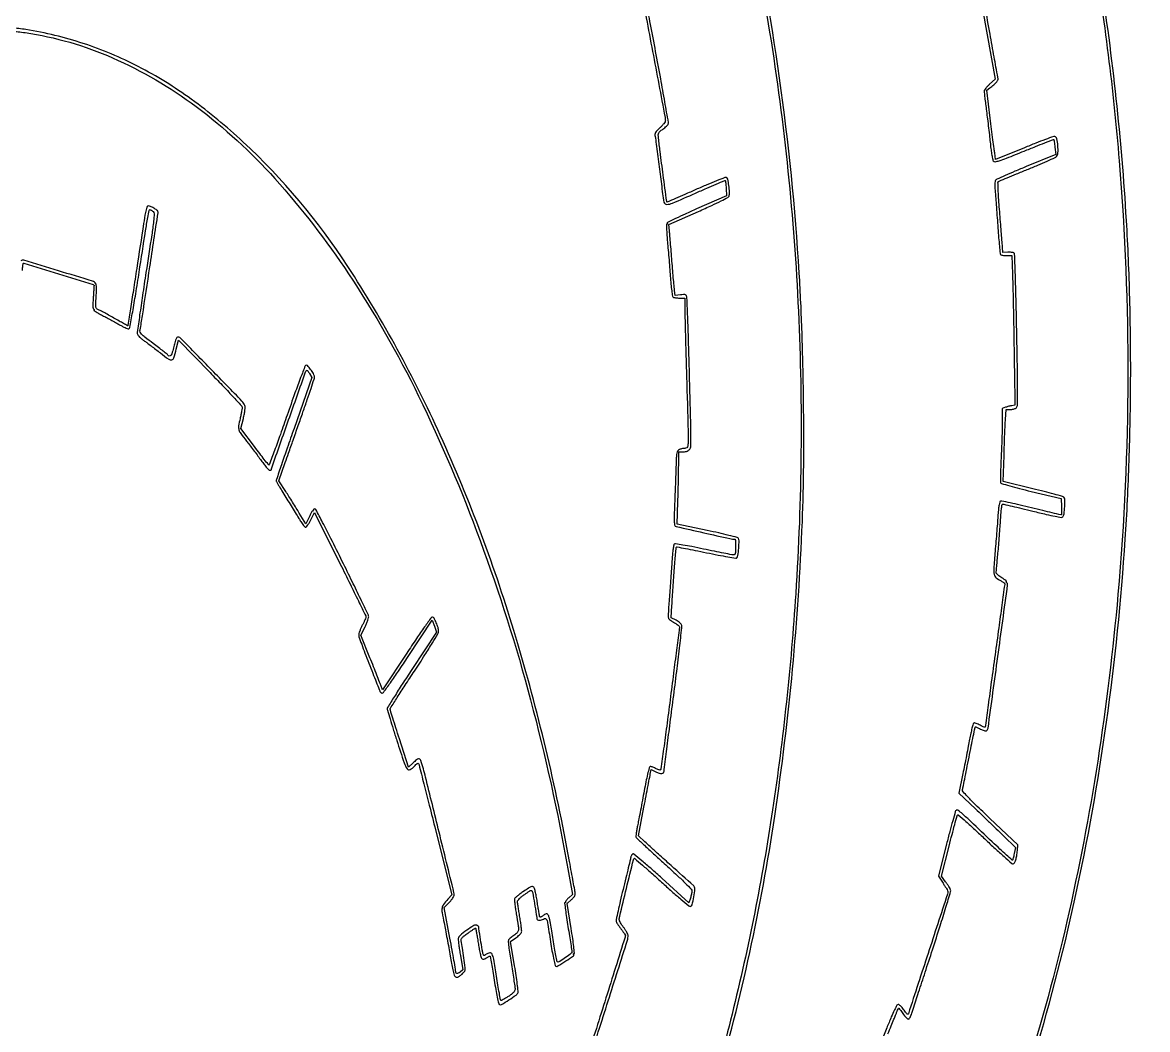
# Model space of a CAD drawing. Extents: x 0 to 4048, y 0 to 4048.
# Drawn here: x 2646 to 3574, y 2400 to 3231 of the extents above; entities that cross this region are included whole.
import ezdxf

# ---------------------------------------------------------------- set-up
doc = ezdxf.new("R2010")
doc.units = 0

msp = doc.modelspace()

# ---------------------------------------------------------------- linework, layer by layer
for points in [[(3155.006426, 3262.940388, -0.000021), (3165.45973, 3207.564597, -0.000063), (3175.732, 3153.097556, -0.046604), (3176, 3150.228495, -0.144215), (3175.741071, 3149.349442, -0.022223), (3174.676436, 3147.849768, -0.023253), (3173.219506, 3146.14883, -0.018325), (3171.494249, 3144.444243, 0.013868), (3169.067208, 3142.088655, 0.064466), (3167.897802, 3140.53058, 0.103603), (3167.444719, 3139.109435, 0.069983), (3167.508846, 3137.403757, -0.011275), (3168.486943, 3131.134493, -0.000897), (3170.671053, 3114.483235, -0.00108), (3172.766554, 3098.002477, -0.007909), (3173.62751, 3090.097994, 0.041635), (3174.864386, 3083.138811, 0.345134), (3177.258217, 3081.330273, 0.097483), (3181.951156, 3082.340387, 0.002793), (3200.803552, 3090.577837, -0.001885), (3210.114983, 3094.666561, -0.00311), (3218.018121, 3098.043128, -0.000414), (3225.041289, 3100.985378, -0.30997), (3225.407309, 3100.909174, -0.159267), (3225.575046, 3100.560595, -0.00432), (3225.787254, 3098.857695, -0.008551), (3225.987195, 3096.828891, -0.005708), (3226.149816, 3094.5), (3226.5, 3088.5), (3201.80242, 3077.569691, 0.003313), (3192.368156, 3073.319429, 0.005563), (3184.508567, 3069.609376, 0.001254), (3177.751382, 3066.306319, 0.442739), (3177.611437, 3065.819691, -0.080641), (3177.741181, 3065.506409, -0.158962), (3177.718928, 3065.240784, -0.183698), (3177.550561, 3065.064423, -0.111772), (3177.265973, 3065, 0.417653), (3176.952008, 3064.682331, 0.00401), (3177.022608, 3061.107812, 0.010035), (3177.227364, 3056.830821, 0.00598), (3177.634008, 3051.75, -0.001642), (3178.188883, 3045.499356, -0.000808), (3178.855692, 3037.545312, -0.000802), (3179.521493, 3029.283781, -0.001169), (3180.079608, 3022, 0.005453), (3180.640597, 3015.419328, 0.009507), (3181.268724, 3009.97963, 0.004741), (3181.910224, 3005.538679, 0.209989), (3182.402556, 3004.765313, 0.095432), (3183.080591, 3004.47893, 0.017504), (3184.426063, 3004.241942, 0.018243), (3186.04242, 3004.075089, 0.015696), (3187.75, 3004.015313), (3192, 3004), (3192.022597, 2996.25, 0.005367), (3192.092969, 2991.095026, 0.000354), (3192.465905, 2976.235938, 0.000512), (3192.941129, 2958.524712, 0.000383), (3193.5, 2939, -0.000232), (3194.797991, 2894.12664, -0.011075), (3194.855038, 2885.078325, -0.070337), (3194.25145, 2881.2478, -0.329743), (3192.5651, 2880, 0.030106), (3191.455328, 2879.933119, 0.017057), (3190.124345, 2879.725836, 0.016983), (3188.792334, 2879.424378, 0.026704), (3187.675368, 2879.066675, 0.152924), (3186.22526, 2877.925314, 0.11008), (3185.453814, 2876.000607, 0.030165), (3185.057519, 2872.114178, 0.001796), (3184.612383, 2860.316675, -0.000347), (3184.342953, 2852.580949, -0.00026), (3184.035874, 2844.061773, -0.000263), (3183.738388, 2836.041828, -0.000603), (3183.503803, 2830, 0.005988), (3183.367101, 2825.125595, 0.008729), (3183.3731, 2820.828037, 0.004968), (3183.476756, 2817.228669, 0.134825), (3183.761581, 2816.329486, 0.195146), (3184.881471, 2815.545847, 0.000348), (3207.667191, 2810.34484, 0.001049), (3229.313005, 2805.46759, 0.054936), (3233.555951, 2805, -0.389206), (3233.734595, 2804.836116, -0.00448), (3233.869561, 2803.090625, -0.010648), (3233.968073, 2800.992322, -0.006405), (3234, 2798.5, -0.008166), (3233.941251, 2794.90324, -0.057897), (3233.683685, 2793.179549, -0.15504), (3233.143889, 2792.340399, -0.17843), (3232.25, 2792.025808, -0.044214), (3230.965577, 2792.158725, -0.000812), (3224.257812, 2793.470409, -0.001999), (3216.440689, 2795.044701, -0.001334), (3207.5, 2796.907355, 0.003649), (3197.91606, 2798.857761, 0.007636), (3190.426642, 2800.206663, 0.003497), (3184.422583, 2801.150545, 0.208872), (3183.385311, 2800.8714, 0.182293), (3182.908976, 2800.06851, 0.008197), (3182.393059, 2796.839539, 0.012659), (3181.927171, 2792.866451, 0.00814), (3181.57891, 2788.239853, -0.002492), (3181.213271, 2782.519863, -0.001044), (3180.666311, 2774.819089, -0.001032), (3180.046937, 2766.582806, -0.001341), (3179.443531, 2759.037895, 0.003296), (3178.92616, 2752.234028, 0.004847), (3178.568942, 2746.248426, 0.002372), (3178.33933, 2741.168795, 0.08716), (3178.493484, 2740.020531, 0.124091), (3178.959882, 2739.267022, 0.023651), (3180.178856, 2738.192856, 0.023919), (3181.759385, 2737.047205, 0.019992), (3183.537755, 2735.982637, -0.017263), (3185.789063, 2734.651593, -0.065418), (3187.038154, 2733.601383, -0.113914), (3187.602661, 2732.602007, -0.127746), (3187.639279, 2731.5, 0.02269), (3187.359062, 2729.920001, 0.000105), (3185.192844, 2713.34375, 0.000497), (3182.752624, 2694.493963, 0.000314), (3179.941678, 2672.5, -0.000966), (3177.112283, 2650.588692, -0.001574), (3174.616935, 2632.007867, -0.00018), (3172.333203, 2615.44333, -0.145854), (3171.993598, 2614.696996, -0.248849), (3171.510016, 2614.511481, -0.041133), (3170.498654, 2614.720388, -0.03691), (3169.242974, 2615.192602, -0.024894), (3167.886853, 2615.904253, 0.029266), (3166.473856, 2616.630077, 0.038498), (3165.107438, 2617.111979, 0.043195), (3163.950765, 2617.317398, 0.162149), (3163.242862, 2617.150097, 0.194729), (3162.655027, 2616.348216, 0.003448), (3161.352186, 2611.048155, 0.008092), (3159.959851, 2604.761503, 0.005231), (3158.542378, 2597.44284, -0.000958), (3157.079584, 2589.528485, -0.000887), (3155.54863, 2581.413064, -0.000884), (3154.160173, 2574.193515, -0.002972), (3153.214716, 2569.473973, 0.006196), (3152.528802, 2565.931559, 0.008741), (3152.012096, 2562.757785, 0.005583), (3151.656771, 2560.096716, 0.111288), (3151.738266, 2559.285202, 0.123692), (3152.236231, 2558.504676, 0.000678), (3158.749762, 2552.370379, 0.002885), (3166.24251, 2545.413959, 0.001822), (3175.062924, 2537.378169, -0.002822), (3185.774996, 2527.579687, -0.009449), (3192.637765, 2520.985694, -0.007292), (3197.316204, 2516.17909, -0.20127), (3197.923148, 2514.56694, -0.032566), (3197.815479, 2513.517856, -0.010728), (3197.52426, 2511.994069, -0.010634), (3197.127902, 2510.313089, -0.011854), (3196.673148, 2508.710741), (3195.5, 2504.921482), (3173, 2525.324333, 0.003688), (3164.283423, 2533.112089, 0.005961), (3156.739652, 2539.59464, 0.001596), (3150.12759, 2545.105048, 0.26915), (3149.241368, 2545.253291, 0.108051), (3148.725036, 2544.918417, 0.049066), (3148.214713, 2544.290067, 0.045432), (3147.786418, 2543.493361, 0.046713), (3147.513813, 2542.639699, -0.004886), (3147.157104, 2541.084853, -0.000118), (3145.433215, 2533.901284, -0.000258), (3143.405433, 2525.479269, -0.000175), (3141.089414, 2515.896588, 0.001967), (3138.821809, 2506.364778, 0.003036), (3136.944175, 2498.106065, 0.000977), (3135.377133, 2490.948214, 0.090067), (3135.34097, 2489.882578, 0.092332), (3135.6177, 2489.074328, 0.011191), (3136.581699, 2487.452905, 0.01298), (3137.832086, 2485.563977, 0.010357), (3139.274001, 2483.592188, -0.006247), (3140.701663, 2481.6732, -0.009146), (3141.905488, 2479.946541, -0.005189), (3142.871536, 2478.472597, -0.14342), (3143, 2478.03395, -0.076396), (3142.75987, 2476.471512, -0.000035), (3127.009777, 2426.453965, -0.000023), (3111.172935, 2376.181172, -0.120624)], [(3214.171598, 3438.944606, -0.0296), (3262.041648, 3223.457336, -0.02835), (3285.79054, 2993.094519, -0.0278), (3283.566908, 2760, -0.02083), (3264.457475, 2581.717701, -0.023574), (3231.024906, 2412.95472, -0.025148), (3184.670307, 2259.299118, -0.034112), (3126.717846, 2126.5, -0.008353), (3108.423555, 2092.722734, -0.011235), (3090.670962, 2062.806256, -0.011762), (3072.291997, 2034.848413, -0.010838), (3052.12585, 2007, -0.030731), (3000.734923, 1947.193518, -0.040129), (2946.496271, 1899.691668, -0.044123), (2890.23809, 1865.131711, -0.055284)], [(2928.443382, 1884.014929, 0.031523), (2972.026779, 1916.919733, 0.02926), (3014.243363, 1957.709636, 0.023739), (3054.638855, 2006, 0.055743), (3146.241933, 2159.592175, 0.036482), (3217.678501, 2353.206361, 0.033167), (3266.252639, 2576.470559, 0.027227), (3289.035958, 2819.5, 0.007813), (3290.133948, 2866.398532, 0.00507), (3290.006043, 2920.636451, 0.005039), (3288.76658, 2975.528395, 0.007068), (3286.473569, 3024.5, 0.019795), (3270.247065, 3185.39803, 0.020809), (3241.507055, 3341.820665, 0.02179)], [(3112.557936, 2372.912755, 0.000147), (3128.828306, 2423.952293, 0.000311), (3144.735281, 2474.010178, 0.093793), (3145.243739, 2478.226255, 0.097477), (3144.991576, 2479.169004, 0.016634), (3144.115004, 2480.816514, 0.017594), (3142.936891, 2482.706475, 0.014882), (3141.563938, 2484.620057, -0.016413), (3140.199476, 2486.53415, -0.019609), (3139.046907, 2488.425641, -0.01872), (3138.208345, 2490.073961, -0.10872), (3138, 2491.020809, -0.05925), (3138.332376, 2493.815838, -0.000424), (3143.907797, 2516.841146, -0.000195), (3149.671097, 2540.514083, -0.137405), (3150.30124, 2541.634573, -0.39365), (3150.661387, 2541.647312, -0.000417), (3157.093614, 2536.056619, -0.003216), (3164.316679, 2529.685825, -0.001932), (3172.813252, 2522.034827, 0.003128), (3181.382881, 2514.355098, 0.004935), (3188.841012, 2507.88523, 0.001443), (3195.369592, 2502.366094, 0.17653), (3196.374193, 2502, 0.338226), (3198.100391, 2503.318523, 0.022718), (3199.548623, 2509.771184, 0.024127), (3200.393743, 2516.384133, 0.233374), (3199.375, 2518.937124, -0.000108), (3180.798595, 2535.655198, -0.000523), (3170.245079, 2545.177124, -0.000863), (3163.448814, 2551.343338, -0.003138), (3159.161715, 2555.296013), (3153.823429, 2560.280221), (3158.378317, 2583.89011, 0.000297), (3160.169493, 2593.204229, 0.000397), (3161.782751, 2601.656385, 0.000274), (3163.126613, 2608.748821, 0.004148), (3163.571652, 2611.216732), (3164.210099, 2614.933463), (3168.047203, 2612.975919, 0.043147), (3170.820468, 2611.850501, 0.100802), (3173.038974, 2611.631626, 0.175799), (3174.437745, 2612.308388, 0.195466), (3175, 2613.691675, -0.031356), (3175.073522, 2614.862885, -0.000074), (3177.213615, 2631.82136, -0.000487), (3179.646807, 2650.929815, -0.000303), (3182.535712, 2673.334687, 0.001331), (3185.384501, 2695.792287, 0.002101), (3187.695743, 2715.071304, 0.000488), (3189.633288, 2731.973356, 0.088953), (3189.519712, 2733.737839, 0.102721), (3189.021139, 2734.779413, 0.042855), (3187.969574, 2735.938445, 0.03813), (3186.534335, 2737.080419, 0.031042), (3184.842693, 2738.080252), (3180.717385, 2740.184827), (3181.413758, 2750.342414, 0.000107), (3181.766861, 2755.509059, 0.000036), (3182.278097, 2763.021056, 0.000036), (3182.841713, 2771.320398, 0.000041), (3183.378303, 2779.239904, -0.002327), (3183.900677, 2786.460033, -0.003718), (3184.421504, 2792.622516, -0.000842), (3184.926361, 2798.009974, -0.174303), (3185.148789, 2798.482122, -0.246511), (3185.623949, 2798.630155, -0.000643), (3192.629274, 2797.336149, -0.00366), (3200.572477, 2795.798093, -0.002247), (3209.90889, 2793.875557, 0.003603), (3219.660473, 2791.895071, 0.00672), (3227.59097, 2790.454224, 0.002337), (3234.198992, 2789.376899, 0.240041), (3235.055149, 2789.655149, 0.16939), (3235.934434, 2791.476323, 0.010236), (3236.510899, 2797.608174, 0.010545), (3236.8314, 2803.745468, 0.160087), (3236.23736, 2805.762643, 0.179845), (3235.348733, 2806.385092, 0.002119), (3228.327348, 2808.184761, 0.006078), (3220.114295, 2810.146972, 0.003893), (3210.532797, 2812.235077), (3185.699256, 2817.444868), (3186.346802, 2835.972434, 0.001802), (3186.594963, 2843.890255, 0.001472), (3186.804962, 2852.362215, 0.001487), (3186.952049, 2860.158656, 0.00391), (3186.997174, 2865.75), (3187, 2877), (3190.389216, 2877, 0.044617), (3191.828427, 2877.128684, 0.034889), (3193.349743, 2877.514062, 0.03591), (3194.725147, 2878.078849, 0.068892), (3195.708281, 2878.75, 0.193403), (3196.901927, 2881.207568, 0.016642), (3197.16372, 2888.323196, 0.007344), (3197.012798, 2901.805323, 0.000444), (3195.930133, 2942.239371, 0.000886), (3195.229885, 2966.025991, 0.00142), (3194.538561, 2986.325682, 0.000244), (3193.867462, 3004.275166, 0.082322), (3193.591331, 3005.62259, 0.12263), (3193.044894, 3006.403674, 0.129163), (3192.205938, 3006.818708, 0.069417), (3190.852626, 3006.905282, 0.015374), (3188.537492, 3006.660193), (3184.114456, 3006.053949), (3183.586624, 3010.276974, -0.008541), (3183.301373, 3012.926163, -0.000897), (3182.751219, 3019.134486, -0.001111), (3182.125584, 3026.53247, -0.000891), (3181.4839, 3034.5, 0.000775), (3180.839242, 3042.527612, 0.00092), (3180.204601, 3050.108284, 0.000798), (3179.647082, 3056.503396, 0.005896), (3179.34039, 3059.549479), (3178.771772, 3064.598958), (3203.381627, 3075.49838, 0.003306), (3214.476967, 3080.500385, 0.009437), (3222.105663, 3084.176251, 0.006639), (3227.586568, 3087.037835, 0.194658), (3228.572256, 3088.227657, 0.091337), (3228.983196, 3091.493758, 0.023146), (3228.429508, 3096.835111, 0.016946), (3227.456561, 3102.078642, 0.251892), (3226.278748, 3103.446529, 0.185571), (3225.148867, 3103.445896, 0.002308), (3218.294173, 3100.770289, 0.00643), (3210.349375, 3097.508056, 0.004121), (3201.206645, 3093.52646, -0.001399), (3192.148265, 3089.522782, -0.002313), (3184.474658, 3086.199025, -0.000231), (3177.615542, 3083.269412, -0.306215), (3177.344894, 3083.321772, -0.16495), (3177.114062, 3083.789507, -0.000048), (3174.228399, 3105.625022, -0.000904), (3171.722439, 3124.869346, -0.004195), (3170.388325, 3136, -0.022053), (3170.201691, 3138.789743, -0.116796), (3170.518436, 3140.277008, -0.108096), (3171.479051, 3141.520562, -0.017615), (3173.896689, 3143.406533, 0.015397), (3175.471904, 3144.624141, 0.0179), (3176.889491, 3145.879132, 0.017132), (3178.004697, 3147.01526, 0.094136), (3178.454635, 3147.742377, 0.135398), (3178.568539, 3148.909959, 0.000321), (3175.610291, 3165.883346, 0.002046), (3172.179721, 3185.030505, 0.001268), (3168.001557, 3207.491748, -0.000174), (3163.783397, 3229.895266, -0.000286), (3160.231707, 3248.854806, -0.000018), (3157.044334, 3265.926788, -0.046168)], [(3528.461807, 3291.928643, -0.021578), (3550.458644, 3117.192641, -0.021234), (3557.550906, 2938.255285, -0.021284), (3549.428315, 2759.5, -0.016475), (3532.691062, 2621.754493, -0.018032), (3507.273643, 2489.536602, -0.018924), (3473.913875, 2366.037781, -0.023674)], [(3478.219369, 2371.595438, 0.020268), (3513.925992, 2508.03508, 0.019348), (3539.996559, 2654.003411, 0.018039), (3555.448014, 2805, 0.008157), (3558.66218, 2869.766283, 0.007371), (3559.905151, 2936.830775, 0.007387), (3559.170312, 3003.730365, 0.00831), (3556.445015, 3068, 0.024104), (3534.861436, 3268.571582, 0.027167)], [(3359.599219, 2396.882024, 0.00065), (3362.317044, 2403.410408, 0.000618), (3364.643501, 2409.038895, 0.002982), (3365.94377, 2412.25, -0.00472), (3366.845317, 2414.454378, -0.007626), (3367.658681, 2416.310937, -0.002487), (3368.386302, 2417.884408, -0.290989), (3368.568103, 2418, -0.231111), (3368.772184, 2417.900347, -0.00269), (3369.714747, 2416.678125, -0.007489), (3370.788968, 2415.224944, -0.004738), (3372, 2413.5, 0.019211), (3373.285903, 2411.776702, 0.025586), (3374.589513, 2410.321875, 0.024551), (3375.757574, 2409.255519, 0.174443), (3376.467674, 2409, 0.221893), (3377.093749, 2409.292232, 0.037467), (3377.884232, 2410.393714, 0.034791), (3378.679499, 2411.928682, 0.024465), (3379.364108, 2413.75, -0.00095), (3380.461504, 2417.146285, -0.000029), (3385.006281, 2431.118121, -0.000058), (3390.364946, 2447.582335, -0.00004), (3396.430241, 2466.205306, 0.00187), (3402.735513, 2485.808443, 0.003781), (3407.526057, 2501.300759, 0.001072), (3411.370726, 2514.175626, 0.159477), (3411.327508, 2515.705306, 0.044472), (3410.875112, 2516.682892, 0.008496), (3409.868916, 2518.364163, 0.008998), (3408.621863, 2520.291523, 0.00817), (3407.266463, 2522.236526), (3403.849444, 2526.973053), (3410.08324, 2551.736526, -0.001952), (3412.528402, 2561.29211, -0.003063), (3414.712423, 2569.484172, -0.000822), (3416.670257, 2576.605106, -0.11293), (3417.088321, 2577.379804, -0.412643), (3417.731997, 2577.423843, -0.001492), (3424.027946, 2571.930918, -0.006097), (3431.226382, 2565.455608, -0.00365), (3439.629493, 2557.594936, 0.003817), (3448.081443, 2549.693841, 0.006087), (3455.438754, 2543.084192, 0.001814), (3461.875336, 2537.482949, 0.229623), (3462.877774, 2537.215133, 0.215951), (3464.066398, 2538.056054, 0.053638), (3465.068221, 2540.284267, 0.038986), (3465.879403, 2543.636421, 0.017295), (3466.446706, 2548.154618), (3466.868254, 2552.809235), (3443.846909, 2574.558197, -0.002234), (3431.920644, 2585.926554, -0.011682), (3425.532192, 2592.364823, -0.013765), (3421.717547, 2596.622049, -0.231644), (3421.266752, 2598.40358, 0.002913), (3421.579484, 2599.933793, 0.000069), (3422.995823, 2607.081052, 0.000152), (3424.65239, 2615.460046, 0.000103), (3426.533411, 2625, -0.001082), (3428.411457, 2634.427619, -0.001746), (3430.055954, 2642.44591, -0.000265), (3431.542731, 2649.549931, -0.117864), (3431.748851, 2649.986076, -0.308063), (3432.07226, 2650.085054, -0.016112), (3433.151687, 2649.711817, -0.020852), (3434.477571, 2649.140548, -0.01315), (3435.97685, 2648.369854, 0.023636), (3437.52611, 2647.614099, 0.031034), (3439.007081, 2647.082643, 0.032017), (3440.246977, 2646.807355, 0.178883), (3440.902954, 2646.940022, 0.223847), (3442.274995, 2649.048948, 0.00021), (3450.354013, 2708.115766, 0.000181), (3458.410578, 2767.363976, 0.28411), (3457.577765, 2769.234687, -0.034602), (3457.189304, 2769.540869, -0.185417), (3457.069992, 2769.777241, -0.340675), (3457.169902, 2769.938061, -0.081153), (3457.5, 2770.003688, 0.653786), (3457.581447, 2770.208536, 0.028418), (3456.810938, 2770.904129, 0.019813), (3455.504408, 2771.872644, 0.009388), (3453.75, 2773.020837, -0.01757), (3451.930889, 2774.254345, -0.024251), (3450.396182, 2775.494113, -0.022344), (3449.258813, 2776.602878, -0.191237), (3449.00296, 2777.251837, -0.021067), (3449.043571, 2778.163841, -0.00047), (3449.427731, 2782.539602, -0.001063), (3449.893244, 2787.661674, -0.000719), (3450.444834, 2793.5, 0.002791), (3451.04726, 2800.171632, 0.001848), (3451.66794, 2807.839063, 0.00186), (3452.215775, 2815.293539, 0.003615), (3452.587997, 2821.25, -0.005986), (3452.958166, 2826.754116, -0.015511), (3453.395264, 2830.706473, -0.012216), (3453.870467, 2833.549864, -0.366364), (3454.396124, 2833.973564, -0.051415), (3455.238157, 2833.866319, -0.000372), (3462.154184, 2832.24577, -0.001414), (3470.070864, 2830.360891, -0.000905), (3479.256418, 2828.128834, 0.002942), (3490.291217, 2825.494967, 0.00972), (3497.602953, 2823.944316, 0.006511), (3502.851698, 2823.008071, 0.27281), (3503.87832, 2823.40527, 0.136929), (3504.935852, 2825.928977, 0.017137), (3505.476579, 2831.895815, 0.013934), (3505.647351, 2837.941433, 0.227083), (3504.794821, 2839.723482, 0.102508), (3503.709973, 2840.279585, 0.001504), (3496.73291, 2842.183331, 0.004042), (3488.58707, 2844.309199, 0.002649), (3479.168277, 2846.633125), (3454.836554, 2852.5), (3455.440198, 2874, -0.001396), (3455.712982, 2882.836329, -0.001426), (3456.033328, 2891.607812, -0.001382), (3456.354334, 2899.224237, -0.005959), (3456.611691, 2903.75), (3457.179538, 2912), (3460.398639, 2912, 0.034196), (3461.758154, 2912.093088, 0.028424), (3463.180801, 2912.37195, 0.029353), (3464.458192, 2912.779843, 0.065995), (3465.349388, 2913.266211, 0.227046), (3466.424786, 2915.268358, 0.009524), (3466.651792, 2923.571266, 0.006325), (3466.587116, 2938.392367, 0.000506), (3465.881793, 2977.516211, 0.001036), (3465.279515, 3006.043106, 0.003183), (3464.708838, 3025.35176, 0.000768), (3464.15105, 3040.23922, 0.23369), (3463.591275, 3041.26846, 0.106781), (3462.924036, 3041.551173, 0.021699), (3461.645562, 3041.737378, 0.021962), (3460.111391, 3041.825414, 0.019036), (3458.5, 3041.785661), (3454.5, 3041.534401), (3453.789332, 3050.517201, -0.00007), (3453.413979, 3055.270161, -0.00002), (3452.827481, 3062.713851, -0.00002), (3452.164484, 3071.136918, -0.000021), (3451.512902, 3079.42357, -0.003889), (3450.968727, 3087.113188, -0.006166), (3450.635159, 3093.707636, -0.001932), (3450.439892, 3099.390994, -0.215742), (3450.72357, 3100.072399, -0.088166), (3451.40398, 3100.513779, -0.000571), (3458.028174, 3103.302259, -0.00227), (3465.627768, 3106.450621, -0.001445), (3474.5, 3110.049218, 0.003623), (3483.404563, 3113.706187, 0.005449), (3491.110938, 3117.035725, 0.002378), (3497.628859, 3119.973695, 0.115755), (3498.75, 3120.841519, 0.159069), (3499.917447, 3123.886654, 0.032111), (3499.837602, 3129.758832, 0.029328), (3499.051082, 3135.48778, 0.257824), (3497.461034, 3137.376579, 0.180364), (3496.46919, 3137.386019, 0.001711), (3489.54441, 3134.852043, 0.005437), (3481.560774, 3131.800493, 0.003459), (3472.33205, 3128.083542), (3448.5, 3118.292825), (3447.709518, 3123.896413, -0.002852), (3447.248764, 3127.302989, -0.000367), (3446.308293, 3134.610196, -0.000429), (3445.206077, 3143.283054, -0.000357), (3444.04943, 3152.5), (3441.179825, 3175.5), (3443.839912, 3177.489085, 0.017458), (3446.906166, 3179.95333, 0.035444), (3449.098304, 3182.13386, 0.044812), (3450.418555, 3183.95366, 0.21557), (3450.559902, 3185.19447, -0.033039), (3450.294961, 3186.253414, -0.000068), (3447.264109, 3203.007125, -0.000478), (3443.874365, 3221.862276, -0.000297), (3439.929894, 3244, 0.001056)], [(3438.018276, 3241.091611), (3448.111372, 3184.683223), (3443.555686, 3180.500649, 0.016996), (3441.811171, 3178.786175, 0.021996), (3440.338233, 3177.093549, 0.020451), (3439.253755, 3175.609995, 0.148665), (3439, 3174.775411, 0.028645), (3439.06277, 3173.68064, 0.000937), (3439.572874, 3169.318907, 0.001791), (3440.20301, 3164.174295, 0.001244), (3440.95021, 3158.366373, -0.002053), (3441.78712, 3151.77701, -0.001384), (3442.690615, 3144.249908, -0.001394), (3443.52411, 3136.964207, -0.00277), (3444.136397, 3131.186504, 0.007912), (3444.69961, 3126.347293, 0.010703), (3445.371123, 3121.995282, 0.007916), (3446.062957, 3118.404315, 0.106706), (3446.604094, 3117.18853, 0.277655), (3448.117948, 3116.552478, 0.041301), (3451.480968, 3117.327365, 0.017266), (3457.583828, 3119.510543, 0.001709), (3472.030769, 3125.30583, -0.001354), (3481.326217, 3129.04231, -0.002242), (3489.193246, 3132.139094, -0.000213), (3496.228412, 3134.868613, -0.321143), (3496.480327, 3134.803804, -0.137576), (3496.598068, 3134.543013, -0.001922), (3496.853477, 3132.815685, -0.005208), (3497.122432, 3130.798342, -0.003386), (3497.393096, 3128.462358), (3498.051262, 3122.424717), (3473.775631, 3112.511469, 0.003109), (3464.396885, 3108.613334, 0.004769), (3456.326831, 3105.109031, 0.001758), (3449.437816, 3102.010084, 0.124621), (3448.464644, 3101.232411, 0.134565), (3448.047255, 3100.190772, 0.021548), (3447.891354, 3097.983123, 0.019445), (3447.925488, 3095.007789, 0.009231), (3448.1891, 3091.183301, -0.002438), (3448.574799, 3086.513289, -0.000626), (3449.151808, 3078.963015, -0.000638), (3449.788357, 3070.347023, -0.000648), (3450.399433, 3061.775898, 0.002522), (3451.001219, 3053.758707, 0.003896), (3451.610113, 3046.838144, 0.001292), (3452.197733, 3040.869481, 0.1137), (3452.483994, 3040.025898, 0.176099), (3452.988427, 3039.627408, 0.02911), (3454.205396, 3039.301358, 0.028923), (3455.74711, 3039.075064, 0.021981), (3457.453732, 3039), (3461.78943, 3039), (3462.37704, 3023.75, -0.003055), (3462.638047, 3015.697691, -0.000861), (3462.94668, 3003.139063, -0.000868), (3463.246414, 2988.944111, -0.000916), (3463.491088, 2975, 0.00001), (3463.707904, 2961.221093, 0.000011), (3463.924043, 2947.521875, 0.00001), (3464.112443, 2935.612311, 0.000044), (3464.225724, 2928.5), (3464.433922, 2915.5), (3461.966961, 2915.203492, 0.022649), (3460.825028, 2915.013453, 0.011712), (3459.416857, 2914.678357, 0.011619), (3457.982694, 2914.265521, 0.017269), (3456.75, 2913.832172), (3454, 2912.757359), (3453.967132, 2901.62868, -0.005254), (3453.892298, 2896.06963, -0.001948), (3453.674281, 2888.247588, -0.00193), (3453.370223, 2879.715567, -0.002328), (3453.016347, 2871.703536, 0.002654), (3452.698981, 2864.410379, 0.004024), (3452.507711, 2858.064629, 0.001574), (3452.404655, 2852.623246, 0.095841), (3452.57381, 2851.668249, 0.233485), (3453.247193, 2851.046393, 0.002053), (3460.119446, 2849.049535, 0.006473), (3468.192219, 2846.852387, 0.003951), (3477.774596, 2844.457761), (3502.5, 2838.486096), (3502.79569, 2831.743048, -0.005866), (3502.878693, 2829.157446, -0.009798), (3502.880354, 2826.98077, -0.003812), (3502.832116, 2825.157956, -0.404266), (3502.668684, 2825, -0.059065), (3502.333012, 2825.039792, -0.000064), (3495.256005, 2826.742528, -0.000614), (3487.343157, 2828.657731, -0.000378), (3478.027606, 2830.932012, 0.003005), (3468.650065, 2833.169273, 0.004677), (3460.537597, 2834.973458, 0.001521), (3453.517928, 2836.443549, 0.143423), (3452.495939, 2836.360068, 0.23602), (3451.851753, 2835.655745, 0.024277), (3451.325321, 2833.394476, 0.020935), (3450.859689, 2830.049655, 0.007198), (3450.459023, 2825.178056, -0.002068), (3450.069374, 2819.760607, -0.00071), (3449.461606, 2811.919708, -0.000706), (3448.766669, 2803.272082, -0.000817), (3448.079725, 2795.037971, 0.003676), (3446.957238, 2780.585969, 0.066644), (3447.247875, 2775.973669, 0.172021), (3448.887534, 2773.217902, 0.05408), (3452.946819, 2770.527501, -0.017469), (3454.116353, 2769.869954, -0.024808), (3455.103035, 2769.199661, -0.022709), (3455.837153, 2768.591614, -0.211597), (3455.999682, 2768.22432, -0.033695), (3455.959992, 2767.63985, -0.00002), (3453.652153, 2750.675269, -0.000258), (3451.072292, 2731.789684, -0.000158), (3448.008537, 2709.5, 0.000268), (3444.944437, 2687.171297, 0.000432), (3442.362414, 2668.15793, 0.000058), (3440.081328, 2651.236104, 0.031767), (3440.008855, 2650.207846, -0.351958), (3439.700764, 2649.829719, -0.121953), (3438.946739, 2649.854187, -0.049769), (3437.648102, 2650.364766, -0.01401), (3435.737531, 2651.413665, 0.021725), (3434.026806, 2652.318793, 0.029784), (3432.412237, 2652.970525, 0.030004), (3431.070138, 2653.333472, 0.199161), (3430.402974, 2653.205819, 0.181312), (3429.900241, 2652.516076, 0.005503), (3428.973924, 2649.035459, 0.01022), (3427.997795, 2644.841241, 0.006811), (3427.043609, 2640, -0.002264), (3425.93196, 2634.076446, -0.001084), (3424.453129, 2626.477335, -0.001074), (3422.874851, 2618.549814, -0.001532), (3421.436872, 2611.518586), (3418.11741, 2595.537172), (3431.808705, 2582.54216, -0.000967), (3437.761116, 2576.870543, -0.000712), (3444.332525, 2570.566882, -0.00072), (3450.529071, 2564.588635, -0.00161), (3455.216913, 2560.023574), (3464.933826, 2550.5), (3463.850106, 2545.5, -0.004905), (3463.408642, 2543.555543, -0.007164), (3462.978584, 2541.852772, -0.003863), (3462.584987, 2540.427515, -0.116521), (3462.40504, 2540.10518, -0.412335), (3462.102951, 2540.090836, -0.000559), (3457.369984, 2544.376652, -0.003724), (3452.037262, 2549.289346, -0.002232), (3445.771847, 2555.20079, 0.000841), (3428.028595, 2572.03517, 0.0105), (3421.162716, 2578.259631, 0.021007), (3417.302859, 2581.339234, 0.369802), (3415.825253, 2581.225253, 0.127097), (3415.254603, 2580.257, 0.001318), (3413.085311, 2572.629435, 0.004126), (3410.671675, 2563.777545, 0.002656), (3408.012853, 2553.477954), (3401.279359, 2526.809562), (3405.139679, 2521.028687, -0.005966), (3406.622046, 2518.75043, -0.008494), (3407.879879, 2516.689233, -0.005233), (3408.88385, 2514.937642, -0.114523), (3409.047143, 2514.373905, -0.092681), (3408.741837, 2512.055629, -0.000096), (3392.731807, 2463.08343, -0.000037), (3376.490032, 2413.447174, -0.321937), (3375.886001, 2413.005312, -0.212754), (3375.534976, 2413.158131, -0.009456), (3374.638089, 2414.176561, -0.014539), (3373.606719, 2415.467629, -0.009738), (3372.5, 2417, 0.02544), (3371.320337, 2418.529803, 0.031568), (3370.068161, 2419.818914, 0.032997), (3368.913172, 2420.73555, 0.155667), (3368.113999, 2420.979282, 0.269666), (3367.066542, 2420.351921, 0.012279), (3365.061485, 2416.498699, 0.01346), (3362.433068, 2410.742163, 0.003906), (3358.690343, 2401.729282, 0.000724), (3350.038984, 2380.338715, 0.033721)], [(2401.81545, 2918.703015, 0.000003), (2408.507717, 2925.825972, 0.000003), (2416.341944, 2934.164592, 0.000003), (2424.43585, 2942.779827, -0.000646)], [(2645.545469, 3026.637462, -0.005077), (2645.810298, 3029.647003, -0.001553), (2646.073649, 3032.244789, -0.171982), (2646.221349, 3032.554682, -0.27745), (2646.715371, 3032.677733, -0.000043), (2675.394643, 3023.892239, -0.000064), (2703.942572, 3015.140285, -0.161697), (2704.617387, 3014.660339, -0.175147), (2704.659482, 3014.516756, -0.000265), (2704.487775, 3011.756475, -0.002068), (2704.28023, 3008.653776, -0.00127), (2704.011312, 3005, 0.007254), (2703.742308, 3000.631503, 0.021093), (2703.727752, 2997.607573, 0.02515), (2703.909862, 2995.535327, 0.214852), (2704.393925, 2994.765313, -0.037183), (2704.778136, 2994.466728, -0.177047), (2704.905802, 2994.224681, -0.334134), (2704.812151, 2994.057272, -0.092504), (2704.5, 2993.983747, 0.732508), (2704.446832, 2993.783504, 0.006361), (2706.4375, 2992.554292, 0.00894), (2709.116656, 2991.011133, 0.004692), (2712.5, 2989.183347, -0.001962), (2716.349244, 2987.130938, -0.001577), (2720.47415, 2984.893913, -0.001593), (2724.273157, 2982.802353, -0.004073), (2727.007745, 2981.256174, 0.017399), (2729.200927, 2980.092117, 0.02459), (2731.233994, 2979.222975, 0.022475), (2732.919451, 2978.683306, 0.207691), (2733.660694, 2978.791261, 0.212928), (2734.220731, 2979.615116, 0.000643), (2736.525189, 2992.562029, 0.003421), (2739.058072, 3007.494824, 0.001974), (2741.91257, 3025.5, -0.000242), (2747.178042, 3059.473533, -0.004325), (2748.969761, 3070.375141, -0.005424), (2750.07697, 3076.378041, -0.372112), (2750.829455, 3076.968197, -0.100171), (2751.195864, 3076.87578, -0.01714), (2751.835959, 3076.541709, -0.018086), (2752.570475, 3076.089893, -0.015263), (2753.314236, 3075.560984, -0.244891), (2754.263405, 3073.554151, -0.019025), (2753.794207, 3067.439528, -0.009187), (2752.277977, 3056.106779, -0.000674), (2747.501835, 3025.077073, 0.001606), (2744.620176, 3006.12049, 0.002544), (2742.285897, 2989.857395, 0.000582), (2740.329716, 2975.595006, 0.111072), (2740.455194, 2974.141171, 0.102706), (2740.967647, 2973.229368, 0.020632), (2742.25496, 2971.869449, 0.020995), (2743.913368, 2970.386571, 0.018254), (2745.767595, 2968.973788, -0.006106), (2748.178872, 2967.22749, -0.001967), (2751.711647, 2964.580993, -0.001961), (2755.619082, 2961.605621, -0.002197), (2759.357161, 2958.709779, 0.010948), (2766.275695, 2953.54124, 0.216887), (2768.811298, 2953.046855, 0.265395), (2770.552141, 2954.679796, 0.016038), (2772.510227, 2961.853341), (2774.266089, 2969.206683), (2800.383044, 2942.45251, -0.002281), (2810.414979, 2932.081588, -0.003604), (2818.912355, 2923.08762, -0.000925), (2826.248689, 2915.180279, -0.143148), (2826.786675, 2914.099168, -0.078913), (2826.806866, 2913.083652, -0.007489), (2826.427937, 2910.619756, -0.009423), (2825.87358, 2907.680563, -0.007289), (2825.162875, 2904.5, 0.018747), (2823.970535, 2898.523827, 0.109674), (2824.158429, 2895.344669, 0.088674), (2825.673504, 2892.243087, 0.01003), (2830.432732, 2886, -0.004413), (2832.859737, 2882.889401, -0.00209), (2835.936055, 2878.839063, -0.002072), (2839.119238, 2874.574791, -0.002931), (2841.915209, 2870.75, 0.009697), (2844.436472, 2867.39719, 0.014396), (2846.783671, 2864.570312, 0.009429), (2848.821091, 2862.341666, 0.205662), (2849.616606, 2862, 0.023139), (2850.146783, 2862.024549, 0.036997), (2850.593628, 2862.099645, 0.042648), (2850.913929, 2862.207821, 0.298371), (2851, 2862.339216, -0.084902), (2851.273724, 2863.939602, -0.000064), (2865.216413, 2903.490437, -0.000051), (2879.222251, 2943.191283, -0.108773), (2879.89723, 2944.277643, -0.3424), (2880.31725, 2944.336137, -0.066896), (2880.964696, 2943.838823, -0.046325), (2881.717613, 2942.92587, -0.025766), (2882.466653, 2941.691779), (2884.278021, 2938.328273), (2869.639011, 2896.398164, 0.000795), (2864.026944, 2880.241129, 0.001279), (2859.300209, 2866.448578, 0.0002), (2855.146148, 2854.209147, 0.081882), (2855, 2853.322706, 0.129593), (2855.210416, 2852.524508, 0.002034), (2857.570312, 2848.398737, 0.005241), (2860.396556, 2843.62035, 0.00343), (2863.75, 2838.168623, -0.000627), (2867.299795, 2832.469512, -0.000686), (2870.730268, 2826.929596, -0.000641), (2873.652694, 2822.182033, -0.003429), (2875.225381, 2819.579945, 0.019674), (2876.364885, 2817.825916, 0.026739), (2877.535303, 2816.345359, 0.025849), (2878.596363, 2815.260027, 0.188439), (2879.261815, 2815, 0.221066), (2879.927987, 2815.30967, 0.020813), (2881.061266, 2816.77318, 0.023574), (2882.311986, 2818.723843, 0.01632), (2883.546554, 2821.036357), (2886.52024, 2827.072713), (2907.76012, 2784.511331, -0.000882), (2915.903119, 2768.121762, -0.00143), (2922.760785, 2754.15758, -0.000184), (2928.824269, 2741.70918, -0.113711), (2929, 2740.946458, -0.096259), (2928.874581, 2740.301023, -0.005957), (2928.11875, 2738.491996, -0.008653), (2927.149163, 2736.349573, -0.006297), (2926, 2734, 0.012651), (2924.851491, 2731.574143, 0.01449), (2923.88125, 2729.199602, 0.013688), (2923.175723, 2727.150161, 0.07619), (2923, 2726.003661, 0.084335), (2923.245507, 2724.558464, 0.002161), (2925.458859, 2718.318581, 0.004539), (2928.163125, 2711.007158, 0.003076), (2931.370583, 2702.725145, -0.00035), (2934.621483, 2694.464959, -0.000519), (2937.457979, 2687.220824, -0.000225), (2939.873542, 2681.024563, -0.010495), (2940.339198, 2679.75, 0.071123), (2940.680104, 2679.081034, 0.065757), (2941.202636, 2678.514062, 0.069716), (2941.820056, 2678.130719, 0.104484), (2942.438771, 2678, 0.241315), (2943.396967, 2678.49105, 0.001516), (2949.18038, 2686.581649, 0.005451), (2955.876436, 2696.230362, 0.003025), (2963.84415, 2708.137408), (2983.747987, 2738.274816), (2985.419591, 2733.242088), (2987.091195, 2728.209359), (2966.775988, 2697.35468, 0.00213), (2958.989946, 2685.418881, 0.003377), (2952.434134, 2675.122937, 0.000814), (2946.781112, 2666.078372, 0.143487), (2946.480391, 2665, 0.069934), (2946.651839, 2663.886049, 0.000799), (2948.836178, 2656.670313, 0.002436), (2951.415538, 2648.344282, 0.001585), (2954.472556, 2638.75, 0.002989), (2960.478854, 2620.479054, 0.068665), (2962.918985, 2615.562609, 0.370586), (2965.403774, 2614.893102, 0.10126), (2968.908956, 2617.549088, -0.017342), (2970.282358, 2619.008011, -0.054348), (2971.334441, 2619.8455, -0.125514), (2972.050569, 2620.078061, -0.338716), (2972.468224, 2619.799088, -0.019772), (2972.779579, 2618.752632, -0.000046), (2976.746832, 2603.1872, -0.000304), (2981.20407, 2585.648063, -0.000189), (2986.411434, 2565.072231), (2999.911517, 2511.644462), (2996.538292, 2507.910705, 0.026922), (2993.068767, 2503.627969, 0.117926), (2991.832372, 2500.63952, 0.080919), (2991.847305, 2496.87875, 0.008815), (2993.429157, 2488.335527, -0.00276), (2994.542942, 2482.702115, -0.001305), (2995.920589, 2475.423561, -0.001293), (2997.322772, 2467.798718, -0.001828), (2998.529207, 2461, 0.006103), (2999.653848, 2454.962753, 0.0088), (3000.807433, 2449.654165, 0.005229), (3001.896706, 2445.24193, 0.12681), (3002.504516, 2444.141837, 0.099537), (3003.325447, 2443.561528, 0.158614), (3004.173084, 2443.474504, 0.084721), (3005.285809, 2443.920667, 0.015532), (3007.143877, 2445.141837, 0.029617), (3008.451896, 2446.181777, 0.030906), (3009.60822, 2447.355172, 0.032507), (3010.471886, 2448.48824, 0.104436), (3010.820276, 2449.365131, 0.074448), (3010.863875, 2451.398718, 0.002471), (3009.795697, 2459.435983, 0.00529), (3008.602025, 2467.46156, 0.011589), (3007.481353, 2473.57133, -0.14768), (3007.590856, 2474.803212, -0.085044), (3008.377963, 2476.082484, -0.04703), (3010.02066, 2477.629934, -0.011836), (3012.976932, 2479.82133, -0.003205), (3015.2792, 2481.422938, -0.00497), (3017.288472, 2482.772516, -0.001695), (3019.033757, 2483.911318, -0.144683), (3019.333812, 2484, -0.360534), (3019.533954, 2483.834122, -0.001203), (3020.160623, 2480.472001, -0.005447), (3020.830061, 2476.594832, -0.003294), (3021.54251, 2471.989791, 0.008468), (3022.315915, 2467.311654, 0.012141), (3023.171648, 2463.197176, 0.008054), (3024.017292, 2459.821309, 0.155362), (3024.592915, 2458.922888, 0.108438), (3025.333712, 2458.540329, 0.106884), (3026.170685, 2458.500374, 0.075036), (3027.181033, 2458.829651, 0.028808), (3028.464285, 2459.568555, -0.015103), (3029.483507, 2460.193217, -0.024045), (3030.39424, 2460.65762, -0.020716), (3031.132874, 2460.954394, -0.312958), (3031.385906, 2460.885458, -0.13249), (3031.548616, 2460.535092, -0.000311), (3032.517311, 2454.915413, -0.001993), (3033.581504, 2448.567145, -0.001235), (3034.783236, 2441.103183, 0.004843), (3036.084305, 2433.377879, 0.008448), (3037.332696, 2427.004705, 0.003911), (3038.491573, 2421.776985, 0.200433), (3039.086393, 2420.946606, 0.280463), (3040.875948, 2420.934619, 0.009848), (3046.994601, 2424.769623, 0.012996), (3052.824188, 2428.805613, 0.152617), (3054.445591, 2431, 0.113462), (3054.567948, 2432.133866, 0.00218), (3053.840281, 2438.028614, 0.005154), (3052.88612, 2444.924748, 0.003416), (3051.655334, 2452.820813), (3048.345495, 2473.141626), (3052.552427, 2476.036071, 0.016153), (3054.204932, 2477.253491, 0.018787), (3055.691505, 2478.517897, 0.018088), (3056.859125, 2479.669646, 0.097725), (3057.331043, 2480.4203, 0.112716), (3057.479907, 2481.46216, 0.006106), (3057.163529, 2484.790353, 0.009267), (3056.661395, 2488.76971, 0.006613), (3055.957994, 2493.205042, -0.002149), (3055.212569, 2497.648556, -0.002945), (3054.582579, 2501.653607, -0.001905), (3054.086202, 2505.021801, -0.034608), (3054.006631, 2506.105109, -0.182134), (3054.323408, 2506.95653, -0.020853), (3055.755685, 2508.468894, -0.022998), (3057.684032, 2510.17698, -0.016804), (3059.97017, 2511.898053, -0.003957), (3063.89793, 2514.607094, -0.07809), (3065.21983, 2515.229438, -0.325963), (3065.950893, 2514.965842, -0.093352), (3066.458399, 2513.792944, -0.015203), (3066.97997, 2511.107043, -0.000756), (3068.410641, 2502.235289, -0.000337), (3069.903033, 2492.850271, -0.039276), (3070, 2491.617754, 0.312664), (3070.512419, 2490.87842, 0.086721), (3071.976588, 2490.603429, 0.067956), (3073.826901, 2490.832286, 0.080492), (3075.434509, 2491.549046, -0.198672), (3077.100299, 2491.865617, -0.276027), (3078.192189, 2490.862452, -0.032826), (3079.034428, 2487.156195, -0.0009), (3081.609307, 2470.787355, 0.00516), (3082.793811, 2463.653858, 0.009645), (3083.923105, 2457.910723, 0.004602), (3084.971846, 2453.278565, 0.24804), (3085.546958, 2452.620354, 0.233794), (3087.349467, 2452.788345, 0.007166), (3093.839584, 2456.917228, 0.006237), (3100.238085, 2461.232998, 0.467826), (3100.336805, 2462.329862, -0.08516), (3100.155725, 2462.585943, -0.229159), (3100.156802, 2462.803147, -0.209122), (3100.331475, 2462.951168, -0.072801), (3100.665076, 2463, 0.444303), (3101.029909, 2463.40393, 0.002854), (3100.45253, 2468.76252, 0.007941), (3099.600373, 2475.335683, 0.00391), (3098.318826, 2483.667164), (3094.974167, 2504.334328), (3098.574283, 2507.631906, 0.01959), (3100.434619, 2509.474996, 0.072182), (3101.37606, 2510.831316, 0.101992), (3101.72235, 2512.136367, 0.064255), (3101.608121, 2513.714742, -0.00447), (3101.233389, 2515.646163, -0.000202), (3100.008448, 2522.291205, -0.000338), (3098.563437, 2530.177889, -0.000242), (3096.957624, 2539, 0.027624), (3052.637244, 2724.277494, 0.033964), (2990.358435, 2890.77836, 0.037636), (2914.063176, 3030.080813, 0.061433), (2827.5, 3133.056657, 0.030454), (2784.910498, 3168.076826, 0.037574), (2741.158365, 3195.032486, 0.039476), (2695.820136, 3214.102365, 0.040682), (2648.5, 3225.578107, 0.027181), (2636.75285, 3226.783463, 0.006443)], [(2636.303445, 3224.311021, -0.018007), (2647.788746, 3223.038968, -0.067229), (2720.012313, 3202.22614, -0.056571), (2788.845588, 3162.09431, -0.050297), (2853.847026, 3102.577587, -0.035246), (2914.637653, 3023.997558, -0.033982), (2972.426928, 2923.076222, -0.02474), (3023.117811, 2804.055875, -0.023304), (3064.816769, 2672.32367, -0.021216), (3095.588308, 2533.108773), (3099.372946, 2511.717546), (3096.436473, 2509.179408, 0.018879), (3095.329822, 2508.147384, 0.026977), (3094.436026, 2507.145787, 0.025665), (3093.813936, 2506.280496, 0.220397), (3093.75, 2505.820635, -0.095602), (3093.783021, 2505.507563, -0.129687), (3093.687706, 2505.241062, -0.135233), (3093.477368, 2505.063698, -0.10835), (3093.186872, 2505, 0.44883), (3092.908338, 2504.686897, 0.001625), (3093.569998, 2499.198438, 0.006324), (3094.441546, 2492.823533, 0.003757), (3095.632969, 2485.25, -0.000594), (3096.886017, 2477.600344, -0.000913), (3097.950631, 2470.975964, -0.000288), (3098.859789, 2465.230812, -0.026951), (3098.946097, 2464.39158, -0.248275), (3098.410028, 2463.24731, -0.006405), (3093.690597, 2459.783399, -0.008584), (3088.975461, 2456.535511, -0.147561), (3087.200433, 2456, -0.355658), (3086.815148, 2456.313746, -0.001844), (3085.772354, 2461.450604, -0.006752), (3084.663198, 2467.44081, -0.004095), (3083.504892, 2474.555249, 0.004631), (3082.320066, 2481.783658, 0.006713), (3081.12925, 2488.141407, 0.003697), (3080.01564, 2493.471238, 0.104883), (3079.441077, 2494.749694, 0.045217), (3078.665965, 2495.630345, 0.195764), (3078.030042, 2495.878491, 0.126928), (3077.232155, 2495.660156, 0.015109), (3075.656417, 2494.694445, -0.007026), (3074.634684, 2494.045315, -0.009899), (3073.704693, 2493.497743, -0.006512), (3072.915873, 2493.067508, -0.122176), (3072.643725, 2493, -0.360567), (3072.445987, 2493.163904, -0.001229), (3071.833767, 2496.451562, -0.005505), (3071.18014, 2500.244732, -0.00333), (3070.485535, 2504.75, 0.008345), (3069.72891, 2509.350613, 0.011518), (3068.886163, 2513.450545, 0.008265), (3068.053632, 2516.81908, 0.124043), (3067.472401, 2517.868878, 0.198652), (3066.467248, 2518.325155, 0.107985), (3065.111211, 2518.076702, 0.04444), (3063.000254, 2516.963813, 0.007079), (3059.10906, 2514.368878, 0.00788), (3056.362396, 2512.416028, 0.010965), (3053.970972, 2510.576252, 0.007631), (3052.044043, 2508.976323, 0.124209), (3051.562289, 2508.294958, 0.117627), (3051.444566, 2507.422391, 0.004439), (3051.805137, 2504.126004, 0.007788), (3052.330665, 2500.210052, 0.005381), (3053.042006, 2495.794958, -0.004237), (3054.683394, 2485.753685, -0.067174), (3054.75037, 2482.303665, -0.168592), (3053.716913, 2480.157557, -0.058667), (3050.990623, 2477.994205, 0.021309), (3049.418307, 2476.927307, 0.02412), (3048.008839, 2475.771048, 0.024315), (3046.918799, 2474.684313, 0.10816), (3046.470057, 2473.905659, 0.105769), (3046.354892, 2472.716893, 0.002745), (3046.996321, 2467.382365, 0.005689), (3047.859057, 2461.102803, 0.003842), (3048.979434, 2453.960418, -0.001764), (3050.136632, 2446.778428, -0.002493), (3051.112709, 2440.373764, -0.00143), (3051.89374, 2434.964254, -0.035147), (3052, 2433.454476, -0.13233), (3051.675255, 2432.248935, -0.058504), (3050.678271, 2430.918609, -0.04037), (3048.976466, 2429.395357, -0.015818), (3046.405976, 2427.568937, -0.009634), (3044.225635, 2426.181047, -0.015463), (3042.308902, 2425.092062, -0.009307), (3040.709624, 2424.285451, -0.31865), (3040.313926, 2424.35274, -0.152431), (3040.069338, 2424.819284, -0.000665), (3039.049712, 2430.454515, -0.00312), (3037.936291, 2436.885584, -0.001953), (3036.709574, 2444.425383, 0.003573), (3034.398992, 2458.342416, 0.066806), (3033.067324, 2462.571057, 0.325057), (3031.200292, 2463.600082, 0.122146), (3028.250814, 2462.463123, -0.016301), (3026.895012, 2461.577917, -0.206527), (3026.304728, 2461.495644, -0.25003), (3025.905542, 2461.874183, -0.023758), (3025.528602, 2463.213123, -0.015844), (3024.947337, 2466.152576, -0.001046), (3023.559723, 2474.672455, -0.000523), (3022.126242, 2483.651477, -0.037771), (3022.004021, 2485.143011, 0.178788), (3021.895259, 2485.431883, 0.047749), (3021.533688, 2485.776532, 0.042124), (3021.018042, 2486.115706, 0.032814), (3020.408535, 2486.396725, 0.235331), (3017.926183, 2486.158076, 0.017464), (3012.10883, 2482.237541, 0.019025), (3006.606907, 2477.91442, 0.184587), (3005.205771, 2475.359964, 0.060171), (3005.182977, 2473.97318, 0.004923), (3005.594701, 2470.364699, 0.006551), (3006.186427, 2466.058428, 0.004995), (3006.94296, 2461.359964), (3008.974379, 2449.5), (3006.765148, 2447.828212, -0.044866), (3005.111134, 2446.795552, -0.182989), (3003.953171, 2446.671789, -0.253949), (3003.243691, 2447.336566, -0.081828), (3003.010239, 2448.809017, 0.044022), (3002.906853, 2450.068014, 0.000646), (3001.635185, 2457.422729, 0.001761), (3000.117467, 2465.955612, 0.001161), (2998.314828, 2475.757719), (2993.609178, 2501.015437), (2997.490417, 2504.990186, 0.02057), (2999.000085, 2506.669124, 0.022159), (3000.327565, 2508.426555, 0.022372), (3001.325469, 2510.025791, 0.09067), (3001.698543, 2511.106902, 0.09829), (3001.595363, 2513.423608, 0.000102), (2989.372797, 2563.226626, 0.000634), (2978.152645, 2608.656093, 0.013039), (2974.398051, 2622.25, 0.139392), (2973.569639, 2623.535204, 0.254781), (2972.386633, 2623.802605, 0.105367), (2970.637159, 2622.877071, 0.019235), (2967.903865, 2620.406127), (2964.223405, 2616.812253), (2956.611702, 2640.317285, -0.001184), (2953.694024, 2649.400465, -0.001864), (2951.235938, 2657.216181, -0.000451), (2949.116393, 2664.066111, -0.074935), (2949, 2664.838376, -0.142532), (2949.21597, 2665.580603, -0.000394), (2954.873237, 2674.463286, -0.002321), (2961.328967, 2684.479251, -0.001441), (2968.993998, 2696.177218, 0.002679), (2977.658062, 2709.471523, 0.006552), (2983.853481, 2719.372808, 0.003858), (2988.422558, 2727.024742, 0.138507), (2988.938126, 2729, 0.068493), (2988.44687, 2732.108924, 0.028326), (2986.98301, 2736.117583, 0.022282), (2985.204971, 2739.786009, 0.225895), (2983.872607, 2740.75865, 0.290752), (2982.950763, 2740.390829, 0.001744), (2977.408038, 2732.655696, 0.005912), (2970.816023, 2723.152225, 0.002866), (2962.600968, 2710.853367), (2942.701936, 2680.689434), (2941.223571, 2684.594717, 0.003072), (2940.278701, 2687.045133, 0.000313), (2937.999326, 2692.839278, 0.000391), (2935.273614, 2699.739458, 0.000312), (2932.323417, 2707.177293), (2924.901627, 2725.854586), (2928.270186, 2732.677293, 0.015309), (2929.528006, 2735.434438, 0.018938), (2930.52104, 2738.076546, 0.017562), (2931.182635, 2740.322061, 0.117705), (2931.20235, 2741.476907, 0.057356), (2930.693622, 2742.953228, 0.000361), (2924.636208, 2755.584569, 0.001465), (2917.659733, 2769.997162, 0.000933), (2909.462338, 2786.726907, 0.001891), (2900.12355, 2805.516739, 0.004947), (2893.231276, 2818.921034, 0.001476), (2887.673237, 2829.397318, 0.276776), (2886.667888, 2830, 0.215032), (2885.911645, 2829.659, 0.027361), (2884.776553, 2828.222908, 0.027311), (2883.527213, 2826.228161, 0.017371), (2882.285542, 2823.784955), (2879.394029, 2817.56991), (2873.992392, 2826.534955, 0.002189), (2871.512067, 2830.611054, 0.001275), (2868.502712, 2835.480265, 0.001274), (2865.463475, 2840.342218, 0.002156), (2862.889399, 2844.397863), (2857.188044, 2853.295726), (2862.478916, 2868.397863, 0.000028), (2865.141942, 2876.000522, 0.00001), (2868.940656, 2886.848122, 0.00001), (2873.107032, 2898.747157, 0.000012), (2877.046595, 2910, 0.001572), (2880.616073, 2920.300253, 0.002367), (2883.656717, 2929.303125, 0.000932), (2886.215103, 2937.046284, 0.054606), (2886.522134, 2938.5, 0.147524), (2886.090632, 2940.697491, 0.027063), (2883.935951, 2944.284371, 0.025605), (2881.42757, 2947.609777, 0.183938), (2879.703723, 2948.572979, 0.349401), (2878.868859, 2948.087675, 0.001714), (2875.106336, 2938.344602, 0.005432), (2870.415512, 2925.661204, 0.001915), (2863.957904, 2907.379355, -0.001471), (2858.374718, 2891.52826, -0.002457), (2853.571263, 2878.22533, -0.000243), (2849.231132, 2866.405754, -0.421138), (2848.876913, 2866.247057, -0.133227), (2848.460244, 2866.557854, -0.000637), (2845.14279, 2870.799405, -0.002884), (2841.393426, 2875.663357, -0.001813), (2837.06478, 2881.389217), (2825.893397, 2896.278434), (2827.886369, 2904.732796, 0.010559), (2828.694038, 2908.514927, 0.020444), (2829.151149, 2911.572781, 0.024087), (2829.291209, 2913.930213, 0.096743), (2829.031523, 2915.343579, 0.099186), (2826.713079, 2918.942258, 0.000729), (2801.841537, 2944.514631, 0.000494), (2776.487976, 2970.455278, 0.154801), (2773.96508, 2971.796717, 0.250417), (2773.077131, 2971.513048, 0.088111), (2772.302771, 2970.369099, 0.040449), (2771.514294, 2968.129027, 0.008262), (2770.51067, 2964.046717, -0.016894), (2769.238586, 2959.232453, -0.08087), (2767.998151, 2956.687357, -0.282373), (2766.761295, 2956.1564, -0.221598), (2765.515917, 2956.974245, 0.085433), (2764.966997, 2957.595044, 0.001782), (2761.73347, 2960.17134, 0.004101), (2757.908244, 2963.146164, 0.002744), (2753.485027, 2966.489881, -0.00382), (2746.640501, 2971.687157, -0.036425), (2743.906611, 2974.133294, -0.098653), (2742.761091, 2975.914958, -0.143138), (2742.593356, 2977.765635, 0.010624), (2744.608027, 2989.314439, 0.000465), (2750.740214, 3029.742421, 0.000048), (2757.445324, 3074.255588, 0.123539), (2757.324963, 3075.5, 0.157979), (2756.46238, 3076.621531, 0.020832), (2753.887431, 3078.236433, 0.023252), (2751.162439, 3079.62749, 0.106778), (2749.438012, 3080, 0.331352), (2748.153422, 3079.043701, 0.026824), (2747.102813, 3074.699717, 0.007774), (2745.544533, 3065.518125, 0.000252), (2739.871571, 3028.5, -0.000259), (2737.106962, 3010.461549, -0.000428), (2734.752053, 2995.235912, -0.000017), (2732.611474, 2981.476968, -0.115814), (2732.523784, 2981.26055, -0.379119), (2732.353127, 2981.220508, -0.000489), (2729.069501, 2982.994224, -0.003478), (2725.367368, 2985.032115, -0.002093), (2721.002335, 2987.498668, 0.002998), (2716.513747, 2990.024329, 0.004038), (2712.419189, 2992.253004, 0.002779), (2708.963213, 2994.073465, 0.04301), (2707.72436, 2994.587485, -0.156732), (2706.694158, 2995.320262, -0.129898), (2706.18856, 2996.574282, -0.043572), (2706.097497, 2998.981681, -0.00417), (2706.435975, 3004.849367, 0.00946), (2706.614587, 3008.643482, 0.013003), (2706.621814, 3012.058119, 0.009693), (2706.499746, 3014.877108, 0.133165), (2706.173423, 3015.837847, 0.170907), (2703.453621, 3017.863063, 0.001173), (2675.239029, 3026.564868, 0.000896), (2646.648297, 3035.253265, 0.249636), (2644.25, 3034.776976, 0.146074)], [(3660.403884, 2649.39834, -0.000023), (3648.911471, 2595.010572, -0.139547)], [(3675.040912, 1540.092981, 0.000039), (3675, 1013.593011, 0.000057)], [(3571.521293, 2373.259477, 0.000129), (3591.591089, 2419.184982, 0.000263)]]:
    msp.add_lwpolyline(points, format="xyb")

doc.saveas('drawing.dxf')
